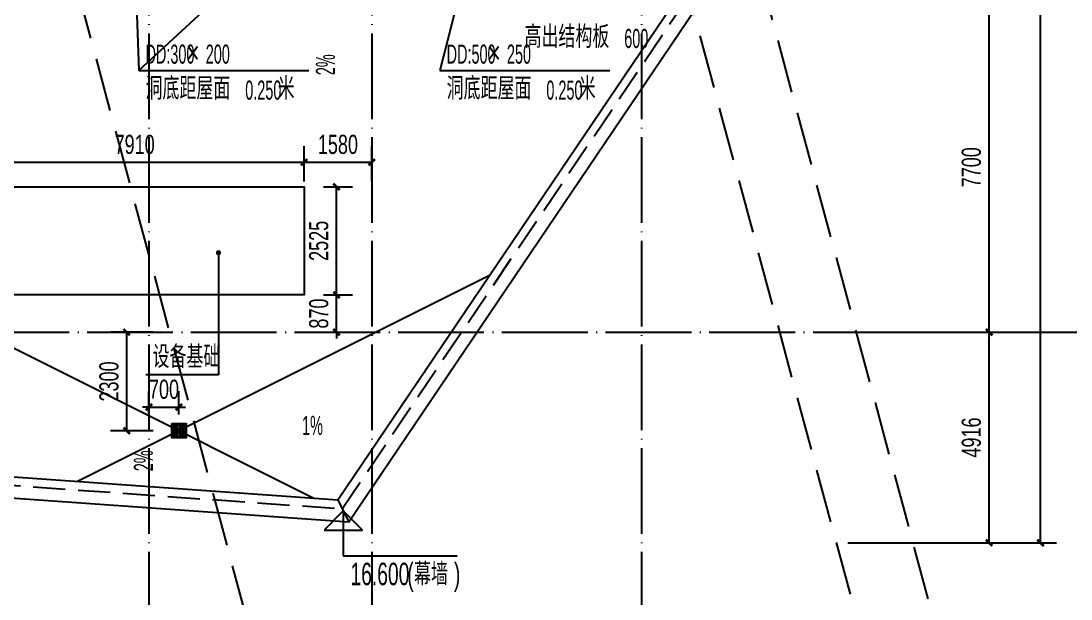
# Model space of a CAD drawing. Extents: x -409435 to 356702, y -107829 to 330904.
# Drawn here: x 101412 to 125922, y 261073 to 274564 of the extents above; entities that cross this region are included whole.
import ezdxf
from ezdxf.xclip import XClip

# ---------------------------------------------------------------- set-up
doc = ezdxf.new("R2010")
doc.units = 0
doc.header["$LTSCALE"] = 1000
doc.header["$MEASUREMENT"] = 0
doc.header["$XCLIPFRAME"] = 0
for name, pattern in [('104-14# 核心筒$0$DOTE', [2.42, 2, -0.2, 0.02, -0.2]), ('109-34 轴网$0$L1$0$$AUDIT_BAD_LTYPE1', [0]), ('X-104 14#平面$0$DASH', [0.35, 0.25, -0.1])]:
    doc.linetypes.add(name, pattern=pattern)
for name, color, linetype in [('01-标注_尺寸', 124, 'Continuous'), ('01-标注_符号', 200, 'Continuous'), ('02-TEXT_标注', 130, 'Continuous'), ('104-14# 核心筒$0$01-标注_轴线坐标', 132, 'Continuous'), ('104-14# 核心筒$0$A_AXIS-轴线', 36, '104-14# 核心筒$0$DOTE'), ('X-104 14#平面$0$01-标注_标高', 200, 'Continuous'), ('X-104 14#平面$0$02-TEXT_标注', 130, 'Continuous'), ('X-104 14#平面$0$A-O_分水线', 127, 'Continuous'), ('X-104 14#平面$0$A-O_屋面', 201, 'Continuous'), ('X-104 14#平面$0$A-O_散水', 134, 'Continuous'), ('X-104 14#平面$0$A-TECH_结构', 21, 'Continuous')]:
    doc.layers.add(name, color=color, linetype=linetype)
doc.styles.add('104-14# 核心筒$0$_TCH_DIM_T3', font='ros.shx', dxfattribs={"width": 0.705882, "bigfont": 'jd.shx'})
doc.styles.add('_TCH_DIM', font='ros.shx', dxfattribs={"width": 0.8, "height": 2, "bigfont": 'jd.shx'})
doc.styles.add('_TCH_DIM_T3', font='ros.shx', dxfattribs={"width": 0.705882, "bigfont": 'jd.shx'})
doc.styles.add('X-104 14#平面$0$_TCH_DIM', font='ros.shx', dxfattribs={"width": 0.8, "bigfont": 'jd.shx'})
doc.dimstyles.new('104-14# 核心筒$0$_TCH_ARCH&&150', dxfattribs={"dimtxt": 446.25, "dimasz": 150, "dimexe": 375, "dimexo": 450, "dimgap": 189.375, "dimtad": 1, "dimdec": 0, "dimzin": 0, "dimdsep": 46, "dimtxsty": '104-14# 核心筒$0$_TCH_DIM_T3', "dimblk": '104-14# 核心筒$0$_ArchTick', "dimcen": 0.09, "dimclrt": 7, "dimazin": 2, "dimtfac": 1, "dimtdec": 0, "dimtix": 1, "dimtmove": 2, "dimatfit": 3, "dimfxl": 0, "dimtolj": 1, "dimtzin": 0, "dimarcsym": 0})
doc.dimstyles.new('_TCH_ARCH&&150', dxfattribs={"dimtxt": 446.25, "dimasz": 150, "dimexe": 375, "dimexo": 450, "dimgap": 189.375, "dimtad": 1, "dimdec": 0, "dimzin": 0, "dimdsep": 46, "dimtxsty": '_TCH_DIM_T3', "dimblk": 'ARCHTICK', "dimcen": 0.09, "dimclrt": 7, "dimazin": 2, "dimtfac": 1, "dimtdec": 0, "dimtix": 1, "dimtmove": 2, "dimatfit": 3, "dimfxl": 0, "dimtolj": 1, "dimtzin": 0, "dimarcsym": 0})

# ---------------------------------------------------------------- blocks, each defined once
blk = doc.blocks.new('104-14# 核心筒$0$_ArchTick')
at = {"color": 0, "linetype": 'ByBlock', "const_width": 0.4}
blk.add_lwpolyline([(-0.5, -0.5), (0.5, 0.5)], dxfattribs=at)
blk = doc.blocks.new('*D2859')
at = {"layer": '104-14# 核心筒$0$01-标注_轴线坐标', "color": 0, "lineweight": -2, "transparency": 16777216}
for p, q in [((120710, 267300), (124385, 267300)), ((124010, 262384), (124010, 267300)), ((120710, 262384), (124385, 262384))]:
    blk.add_line(p, q, dxfattribs=at)
at = {"layer": 'Defpoints', "color": 0, "transparency": 16777216}
for p in [(120260, 267300), (124010, 267300), (120260, 262384)]:
    blk.add_point(p, dxfattribs=at)
at = {"layer": '104-14# 核心筒$0$01-标注_轴线坐标', "color": 0, "lineweight": -2, "transparency": 16777216, "xscale": 150, "yscale": 150, "zscale": 150}
for p, rotation in [((124010, 267300), 90), ((124010, 262384), 270)]:
    blk.add_blockref('104-14# 核心筒$0$_ArchTick', p, dxfattribs=dict(at, rotation=rotation))
at = {"layer": '104-14# 核心筒$0$01-标注_轴线坐标', "color": 7, "transparency": 16777216, "insert": (123597, 264842), "char_height": 446.2, "attachment_point": 5, "rotation": 90, "style": '104-14# 核心筒$0$_TCH_DIM_T3'}
blk.add_mtext('\\A1;4916', dxfattribs=at)
blk = doc.blocks.new('*D2860')
at = {"layer": '104-14# 核心筒$0$01-标注_轴线坐标', "color": 0, "lineweight": -2, "transparency": 16777216}
for p, q in [((120710, 275000), (124385, 275000)), ((124010, 267300), (124010, 275000)), ((120710, 267300), (124385, 267300))]:
    blk.add_line(p, q, dxfattribs=at)
at = {"layer": 'Defpoints', "color": 0, "transparency": 16777216}
for p in [(120260, 275000), (124010, 275000), (120260, 267300)]:
    blk.add_point(p, dxfattribs=at)
at = {"layer": '104-14# 核心筒$0$01-标注_轴线坐标', "color": 0, "lineweight": -2, "transparency": 16777216, "xscale": 150, "yscale": 150, "zscale": 150}
for p, rotation in [((124010, 275000), 90), ((124010, 267300), 270)]:
    blk.add_blockref('104-14# 核心筒$0$_ArchTick', p, dxfattribs=dict(at, rotation=rotation))
at = {"layer": '104-14# 核心筒$0$01-标注_轴线坐标', "color": 7, "transparency": 16777216, "insert": (123597, 271150), "char_height": 446.2, "attachment_point": 5, "rotation": 90, "style": '104-14# 核心筒$0$_TCH_DIM_T3'}
blk.add_mtext('\\A1;7700', dxfattribs=at)
blk = doc.blocks.new('*D2879')
at = {"layer": '104-14# 核心筒$0$01-标注_轴线坐标', "color": 0, "lineweight": -2, "transparency": 16777216}
for p, q in [((120710, 312025), (125585, 312025)), ((125210, 262384), (125210, 312025)), ((120710, 262384), (125585, 262384))]:
    blk.add_line(p, q, dxfattribs=at)
at = {"layer": 'Defpoints', "color": 0, "transparency": 16777216}
for p in [(120260, 312025), (125210, 312025), (120260, 262384)]:
    blk.add_point(p, dxfattribs=at)
at = {"layer": '104-14# 核心筒$0$01-标注_轴线坐标', "color": 0, "lineweight": -2, "transparency": 16777216, "xscale": 150, "yscale": 150, "zscale": 150}
for p, rotation in [((125210, 312025), 90), ((125210, 262384), 270)]:
    blk.add_blockref('104-14# 核心筒$0$_ArchTick', p, dxfattribs=dict(at, rotation=rotation))
at = {"layer": '104-14# 核心筒$0$01-标注_轴线坐标', "color": 7, "transparency": 16777216, "insert": (124797, 287204), "char_height": 446.2, "attachment_point": 5, "rotation": 90, "style": '104-14# 核心筒$0$_TCH_DIM_T3'}
blk.add_mtext('\\A1;49641', dxfattribs=at)
blk = doc.blocks.new('X-104 14#平面$0$0000')
for points in [[(70949, -404), (61334, -5212)], [(57050, -704), (66846, -5602)]]:
    blk.add_lwpolyline(points)
blk = doc.blocks.new('X-104 14#平面$0$jtkjuyriuy')
h = blk.add_hatch()
h.set_pattern_fill('ANSI31', color=8, scale=30, angle=45)
h.set_pattern_definition([(90, (0, 0), (-47.625, 1e-14), [])])
h.paths.add_polyline_path([(-138, 138), (138, 138), (138, -138), (-138, -138)])
for points in [[(-168, 168), (168, 168), (168, -168), (-168, -168)], [(-138, 138), (138, 138), (138, -138), (-138, -138)]]:
    blk.add_lwpolyline(points, close=True)
blk = doc.blocks.new('X-104 14#平面$0$ddddllll')
at = {"layer": 'X-104 14#平面$0$A-O_分水线'}
blk.add_blockref('X-104 14#平面$0$jtkjuyriuy', (80800, -4329), dxfattribs=at)
blk = doc.blocks.new('X-104 14#平面$0$000003333')
blk.add_circle((105100, 265000), 50)
blk = doc.blocks.new('ddcc')
at = {"layer": '01-标注_符号'}
for p, q in [((103975, 279000), (104162, 273410)), ((109500, 278337), (104162, 273410)), ((112322, 277850), (111191, 273410)), ((104162, 273410), (108129, 273410)), ((111191, 273410), (115158, 273410))]:
    blk.add_line(p, q, dxfattribs=at)
at = {"layer": '02-TEXT_标注', "style": '_TCH_DIM'}
for s, height, width, p in [('DD:300', 446.2, 0.564706, (104319, 273568)), ('×', 521, 0.8, (105260, 273568)), ('200', 446.2, 0.564706, (105725, 273568)), ('DD:500', 446.2, 0.564706, (111348, 273568)), ('×', 521, 0.8, (112289, 273568)), ('250', 446.2, 0.564706, (112755, 273568)), ('洞底距屋面', 520.9, 0.8, (104319, 272728)), ('米', 521, 0.8, (107403, 272728)), ('洞底距屋面', 520.9, 0.8, (111348, 272728)), ('米', 521, 0.8, (114432, 272728)), ('0.250', 446.2, 0.564706, (106647, 272728)), ('0.250', 446.2, 0.564706, (113676, 272728))]:
    blk.add_text(s, height=height, dxfattribs=dict(at, width=width)).set_placement(p)
blk = doc.blocks.new('_ArchTick')
at = {"color": 0, "linetype": 'ByBlock', "const_width": 0.4}
blk.add_lwpolyline([(-0.5, -0.5), (0.5, 0.5)], dxfattribs=at)
blk = doc.blocks.new('*D2038')
at = {"layer": '01-标注_尺寸', "color": 0, "lineweight": -2, "transparency": 16777216}
for p, q in [((108020, 270817), (108020, 271643)), ((109600, 270817), (109600, 271643)), ((108020, 271268), (109600, 271268))]:
    blk.add_line(p, q, dxfattribs=at)
at = {"layer": 'Defpoints', "color": 0, "transparency": 16777216}
for p in [(109600, 271268), (108020, 270367), (109600, 270367)]:
    blk.add_point(p, dxfattribs=at)
at = {"layer": '01-标注_尺寸', "color": 0, "lineweight": -2, "transparency": 16777216, "xscale": 150, "yscale": 150, "zscale": 150, "rotation": 180}
blk.add_blockref('_ArchTick', (108020, 271268), dxfattribs=at)
at = {"layer": '01-标注_尺寸', "color": 0, "lineweight": -2, "transparency": 16777216, "xscale": 150, "yscale": 150, "zscale": 150}
blk.add_blockref('_ArchTick', (109600, 271268), dxfattribs=at)
at = {"layer": '01-标注_尺寸', "color": 7, "transparency": 16777216, "insert": (108810, 271681), "char_height": 446.2, "attachment_point": 5, "style": '_TCH_DIM_T3'}
blk.add_mtext('\\A1;1580', dxfattribs=at)
blk = doc.blocks.new('*D2039')
at = {"layer": '01-标注_尺寸', "color": 0, "lineweight": -2, "transparency": 16777216}
for p, q in [((100110, 270817), (100110, 271643)), ((108020, 270817), (108020, 271643)), ((100110, 271268), (108020, 271268))]:
    blk.add_line(p, q, dxfattribs=at)
at = {"layer": 'Defpoints', "color": 0, "transparency": 16777216}
for p in [(108020, 271268), (100110, 270367), (108020, 270367)]:
    blk.add_point(p, dxfattribs=at)
at = {"layer": '01-标注_尺寸', "color": 0, "lineweight": -2, "transparency": 16777216, "xscale": 150, "yscale": 150, "zscale": 150, "rotation": 180}
blk.add_blockref('_ArchTick', (100110, 271268), dxfattribs=at)
at = {"layer": '01-标注_尺寸', "color": 0, "lineweight": -2, "transparency": 16777216, "xscale": 150, "yscale": 150, "zscale": 150}
blk.add_blockref('_ArchTick', (108020, 271268), dxfattribs=at)
at = {"layer": '01-标注_尺寸', "color": 7, "transparency": 16777216, "insert": (104065, 271681), "char_height": 446.2, "attachment_point": 5, "style": '_TCH_DIM_T3'}
blk.add_mtext('\\A1;7910', dxfattribs=at)
blk = doc.blocks.new('*D2043')
at = {"layer": '01-标注_尺寸', "color": 0, "lineweight": -2, "transparency": 16777216}
for p, q in [((108470, 268170), (109152, 268170)), ((108777, 268170), (108777, 268320)), ((108777, 267300), (108777, 268170)), ((108470, 267300), (109152, 267300)), ((108777, 267300), (108777, 267150))]:
    blk.add_line(p, q, dxfattribs=at)
at = {"layer": 'Defpoints', "color": 0, "transparency": 16777216}
for p in [(108020, 268170), (108777, 268170), (108020, 267300)]:
    blk.add_point(p, dxfattribs=at)
at = {"layer": '01-标注_尺寸', "color": 0, "lineweight": -2, "transparency": 16777216, "xscale": 150, "yscale": 150, "zscale": 150}
for p, rotation in [((108777, 268170), 270), ((108777, 267300), 90)]:
    blk.add_blockref('_ArchTick', p, dxfattribs=dict(at, rotation=rotation))
at = {"layer": '01-标注_尺寸', "color": 7, "transparency": 16777216, "insert": (108364, 267735), "char_height": 446.2, "attachment_point": 5, "rotation": 90, "style": '_TCH_DIM_T3'}
blk.add_mtext('\\A1;870', dxfattribs=at)
blk = doc.blocks.new('*D2044')
at = {"layer": '01-标注_尺寸', "color": 0, "lineweight": -2, "transparency": 16777216}
for p, q in [((108470, 270695), (109152, 270695)), ((108777, 268170), (108777, 270695)), ((108470, 268170), (109152, 268170))]:
    blk.add_line(p, q, dxfattribs=at)
at = {"layer": 'Defpoints', "color": 0, "transparency": 16777216}
for p in [(108020, 270695), (108777, 270695), (108020, 268170)]:
    blk.add_point(p, dxfattribs=at)
at = {"layer": '01-标注_尺寸', "color": 0, "lineweight": -2, "transparency": 16777216, "xscale": 150, "yscale": 150, "zscale": 150}
for p, rotation in [((108777, 270695), 90), ((108777, 268170), 270)]:
    blk.add_blockref('_ArchTick', p, dxfattribs=dict(at, rotation=rotation))
at = {"layer": '01-标注_尺寸', "color": 7, "transparency": 16777216, "insert": (108364, 269432), "char_height": 446.2, "attachment_point": 5, "rotation": 90, "style": '_TCH_DIM_T3'}
blk.add_mtext('\\A1;2525', dxfattribs=at)
blk = doc.blocks.new('*D2370')
at = {"layer": '01-标注_尺寸', "color": 0, "lineweight": -2, "transparency": 16777216}
for p, q in [((104400, 265379), (104400, 265927)), ((105100, 265379), (105100, 265927)), ((104400, 265552), (104250, 265552)), ((104400, 265552), (105100, 265552)), ((105100, 265552), (105250, 265552))]:
    blk.add_line(p, q, dxfattribs=at)
at = {"layer": 'Defpoints', "color": 0, "transparency": 16777216}
for p in [(105100, 265552), (104400, 264929), (105100, 264929)]:
    blk.add_point(p, dxfattribs=at)
at = {"layer": '01-标注_尺寸', "color": 0, "lineweight": -2, "transparency": 16777216, "xscale": 150, "yscale": 150, "zscale": 150}
blk.add_blockref('_ArchTick', (104400, 265552), dxfattribs=at)
at = {"layer": '01-标注_尺寸', "color": 0, "lineweight": -2, "transparency": 16777216, "xscale": 150, "yscale": 150, "zscale": 150, "rotation": 180}
blk.add_blockref('_ArchTick', (105100, 265552), dxfattribs=at)
at = {"layer": '01-标注_尺寸', "color": 7, "transparency": 16777216, "insert": (104750, 265965), "char_height": 446.2, "attachment_point": 5, "style": '_TCH_DIM_T3'}
blk.add_mtext('\\A1;700', dxfattribs=at)
blk = doc.blocks.new('*D2376')
at = {"layer": '01-标注_尺寸', "color": 0, "lineweight": -2, "transparency": 16777216}
for p, q in [((104500, 267300), (103504.389501, 267300)), ((103879.389501, 265000), (103879.389501, 267300)), ((104500, 265000), (103504.389501, 265000))]:
    blk.add_line(p, q, dxfattribs=at)
at = {"layer": 'Defpoints', "color": 0, "transparency": 16777216}
for p in [(103879.389501, 267300), (104950, 267300), (104950, 265000)]:
    blk.add_point(p, dxfattribs=at)
at = {"layer": '01-标注_尺寸', "color": 0, "lineweight": -2, "transparency": 16777216, "xscale": 150, "yscale": 150, "zscale": 150}
for p, rotation in [((103879.389501, 267300), 90), ((103879.389501, 265000), 270)]:
    blk.add_blockref('_ArchTick', p, dxfattribs=dict(at, rotation=rotation))
at = {"layer": '01-标注_尺寸', "color": 7, "transparency": 16777216, "insert": (103466.889501, 266150), "char_height": 446.25, "attachment_point": 5, "rotation": 90, "style": '_TCH_DIM_T3'}
blk.add_mtext('\\A1;2300', dxfattribs=at)
blk = doc.blocks.new('104-14# 核心筒')
at = {"layer": '104-14# 核心筒$0$01-标注_轴线坐标'}
blk.add_line((120259.9, 267300), (126259.9, 267300), dxfattribs=at)
at = {"layer": '104-14# 核心筒$0$A_AXIS-轴线'}
for p, q in [((104400, 317833.6), (104400, 259754.9)), ((109600, 317833.6), (109600, 259754.9)), ((115900, 317833.6), (115900, 259754.9)), ((59400, 267300), (120259.9, 267300))]:
    blk.add_line(p, q, dxfattribs=at)
at = {"layer": '104-14# 核心筒$0$01-标注_轴线坐标'}
for p1, p2, distance, picture, middle in [((120259.9, 262383.6), (120259.9, 312025), -4950, '*D2879', (124797.4, 287204.3)), ((120259.9, 267300), (120259.9, 275000), -3750, '*D2860', (123597.4, 271150)), ((120259.9, 262383.6), (120259.9, 267300), -3750, '*D2859', (123597.4, 264841.8))]:
    dim = blk.add_aligned_dim(p1=p1, p2=p2, distance=distance, dimstyle='104-14# 核心筒$0$_TCH_ARCH&&150', dxfattribs=at)
    dim.commit()
    dim.dimension.update_dxf_attribs({"geometry": picture, "text_midpoint": middle})
blk = doc.blocks.new('X-104 14#平面')
at = {"layer": 'X-104 14#平面$0$01-标注_标高'}
for p, q in [((108936, 263127.5), (108486, 262677.5)), ((108936, 263127.5), (109386, 262677.5)), ((108936, 263127.5), (108936, 262077.5)), ((108486, 262677.5), (109386, 262677.5)), ((108936, 262077.5), (111595.5, 262077.5))]:
    blk.add_line(p, q, dxfattribs=at)
at = {"layer": 'X-104 14#平面$0$02-TEXT_标注', "linetype": 'X-104 14#平面$0$DASH', "ltscale": 5}
for points in [[(116350, 284250), (125102.4, 251698.1)], [(101800, 278750), (110552.4, 246198.1)], [(116350, 277600), (125102.4, 245048.1)]]:
    blk.add_lwpolyline(points, dxfattribs=at)
at = {"layer": 'X-104 14#平面$0$A-O_屋面'}
for points in [[(82349.8, 264577.4), (83499.8, 267565.9), (52926.6, 266284.7), (53491, 268939.8), (17309.3, 268308.2), (22065.4, 284894.6), (62738.3, 285920), (62307.5, 284891.2), (92265.6, 286255.1), (99426.9, 312025), (120741.8, 306094.6), (117562.9, 278400.5), (119297.3, 278014.5), (109062.3, 262867.9), (82417.6, 264753.6)], [(108809.6, 263387.1), (109062.3, 262867.9)]]:
    blk.add_lwpolyline(points, dxfattribs=at)
blk.add_lwpolyline([(83126.9, 265204.7), (108809.6, 263387.1), (118471.8, 277685.9), (117014.8, 278010.2), (120196.4, 305727.4), (99774.7, 311409.3), (92650.5, 285772.1), (61541.2, 284355.8), (61978.8, 285400.7), (22444.8, 284404), (17976.2, 268819.9), (54110.7, 269450.7), (53549.7, 266811.2), (84240.1, 268097.3)], close=True, dxfattribs=at)
at = {"layer": 'X-104 14#平面$0$A-O_散水'}
blk.add_lwpolyline([(100110, 270695), (108020, 270695), (108020, 268170), (100110, 268170)], close=True, dxfattribs=at)
at = {"layer": 'X-104 14#平面$0$A-TECH_结构', "linetype": 'X-104 14#平面$0$DASH', "ltscale": 3}
blk.add_lwpolyline([(82843.2, 265024.2), (82843.2, 265024.2), (108910.7, 263179.4), (118802, 277817.3), (117234.1, 278166.3), (120414.6, 305874.3), (99635.5, 311655.6), (92496.6, 285965.3), (61847.8, 284570), (62282.6, 285608.4), (22293, 284600.3), (17709.4, 268615.2), (53862.8, 269246.3), (53300.5, 266600.6), (83944, 267884.8), (82843.2, 265024.2), (82843.2, 265024.2)], dxfattribs=at)
ref = blk.add_blockref('104-14# 核心筒', (0, 0))
XClip(ref).set_block_clipping_path([(-38664.3623821461, -25500), (139216.5485069363, 330900)])
for name, p in [('X-104 14#平面$0$ddddllll', (24300, 269328.8)), ('X-104 14#平面$0$000003333', (0, 0))]:
    blk.add_blockref(name, p)
at = {"layer": 'X-104 14#平面$0$A-O_分水线'}
blk.add_blockref('X-104 14#平面$0$0000', (41400, 269028.8), dxfattribs=at)
at = {"layer": 'X-104 14#平面$0$02-TEXT_标注', "style": 'X-104 14#平面$0$_TCH_DIM'}
for s, height, width, p in [('16.600', 525, 0.64, (109103.3, 261395)), ('(', 525, 0.64, (110429.5, 261395)), ('幕墙', 520.93, 0.8, (110586.3, 261395)), (')', 525, 0.64, (111517.4, 261395))]:
    blk.add_text(s, height=height, dxfattribs=dict(at, width=width)).set_placement(p)

msp = doc.modelspace()

# ---------------------------------------------------------------- linework, layer by layer
at = {"layer": '01-标注_符号'}
for p, q in [((106021, 269155.1), (106021, 266308)), ((106021, 266308), (104324, 266308))]:
    msp.add_line(p, q, dxfattribs=at)
at = {"layer": '01-标注_符号', "linetype": '109-34 轴网$0$L1$0$$AUDIT_BAD_LTYPE1'}
msp.add_lwpolyline([(108900, 274075.3, 0, 0, 0), (108900, 273292.7, 120, 0, 0), (108900, 272842.7, 0, 0, 0)], format="xyseb", dxfattribs=at)
at = {"layer": '01-标注_符号', "const_width": 60}
msp.add_lwpolyline([(106021, 269185.1, 1), (106021, 269125.1, 1)], format="xyb", close=True, dxfattribs=at)
at = {"layer": '01-标注_符号'}
for points in [[(100432.2, 264744, 0, 0, 0), (101029.3, 264744, 120, 0, 0), (101479.3, 264744, 0, 0, 0)], [(104648.4, 263767.3, 0, 0, 0), (104648.4, 264364.5, 120, 0, 0), (104648.4, 264814.5, 0, 0, 0)], [(108567.8, 264744, 0, 0, 0), (107970.7, 264744, 120, 0, 0), (107520.7, 264744, 0, 0, 0)]]:
    msp.add_lwpolyline(points, format="xyseb", dxfattribs=at)

# ---------------------------------------------------------------- block references
for name in ['X-104 14#平面', 'ddcc']:
    msp.add_blockref(name, (0, 0))

# ---------------------------------------------------------------- texts
at = {"layer": '02-TEXT_标注', "style": '_TCH_DIM'}
for s, height, width, p in [('高出结构板', 520.93, 0.8, (113166, 273933.9)), ('600', 446.25, 0.564706, (115493.9, 273933.9)), ('设备基础', 520.93, 0.8, (104481.5, 266465.5)), ('1%%%', 446.25, 0.564706, (107973.6, 264901.5))]:
    msp.add_text(s, height=height, dxfattribs=dict(at, width=width)).set_placement(p)
at = {"layer": '02-TEXT_标注', "linetype": '109-34 轴网$0$L1$0$$AUDIT_BAD_LTYPE1', "style": '_TCH_DIM', "width": 0.564706}
msp.add_text('2%%%', height=446.25, rotation=90, dxfattribs=at).set_placement((108742.5, 273299.4))
at = {"layer": '02-TEXT_标注', "style": '_TCH_DIM', "width": 0.564706}
msp.add_text('2%%%', height=446.25, rotation=90, dxfattribs=at).set_placement((104490.9, 264055))

# ---------------------------------------------------------------- dimensions: what is measured, and where the dimension line sits
at = {"layer": '01-标注_尺寸'}
for p1, p2, distance, picture, middle in [((100110, 270367.3), (108020, 270367.3), 900.9, '*D2039', (104065, 271680.7)), ((108020, 270367.3), (109600, 270367.3), 900.9, '*D2038', (108810, 271680.7)), ((108020, 268170), (108020, 270695), -756.8, '*D2044', (108364.3, 269432.5)), ((108020, 267300), (108020, 268170), -756.8, '*D2043', (108364.3, 267735)), ((104950, 265000), (104950, 267300), 1070.6, '*D2376', (103466.9, 266150)), ((104400, 264928.8), (105100, 264928.8), 623.7, '*D2370', (104750, 265965))]:
    dim = msp.add_aligned_dim(p1=p1, p2=p2, distance=distance, dimstyle='_TCH_ARCH&&150', dxfattribs=at)
    dim.commit()
    dim.dimension.update_dxf_attribs({"geometry": picture, "text_midpoint": middle})

doc.saveas('drawing.dxf')
